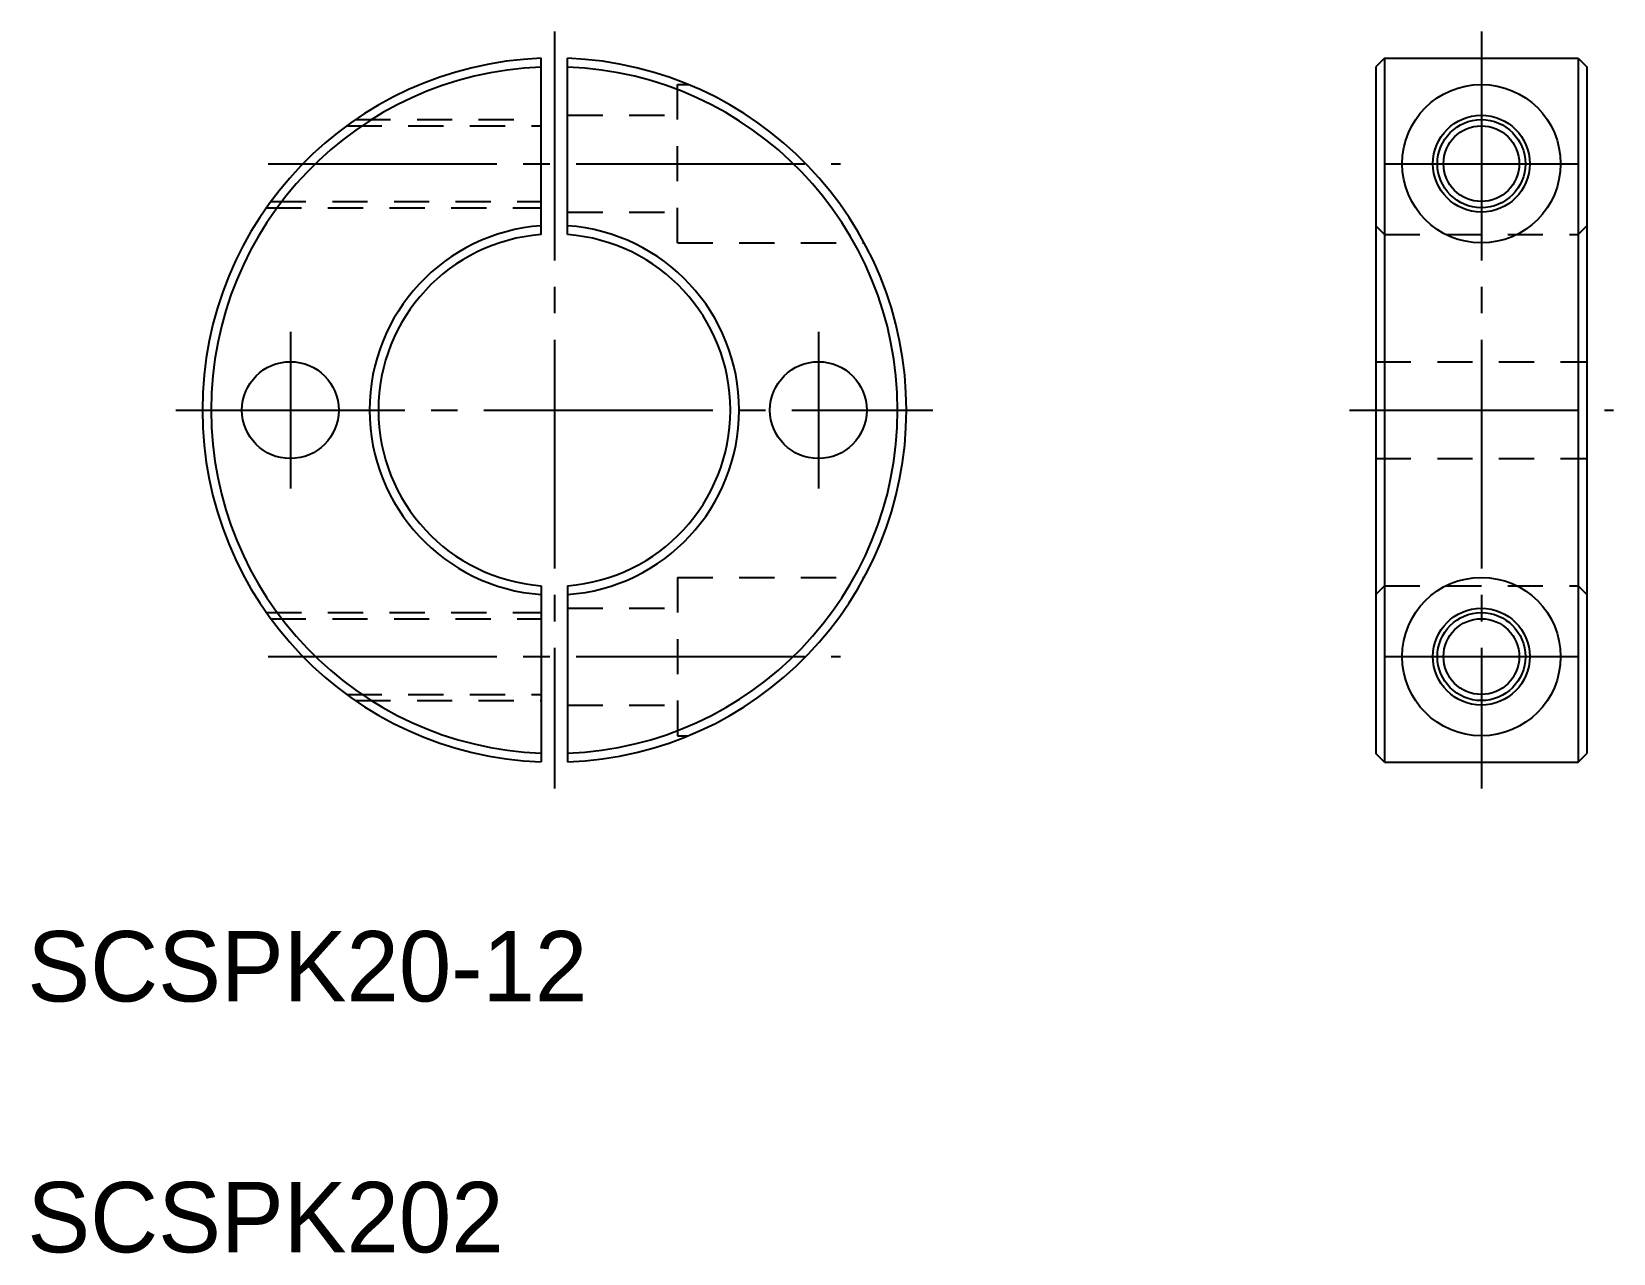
# Model space of a CAD drawing. Extents: x 74.7 to 164.6, y 193.9 to 263.3.
import ezdxf

# ---------------------------------------------------------------- set-up
doc = ezdxf.new("R2010")
doc.units = 0
doc.linetypes.add('CENTER', pattern=[17.5, 13, -1.5, 1.5, -1.5])
doc.linetypes.add('DASHED', pattern=[3.5, 2, -1.5])
doc.layers.get('0').update_dxf_attribs({"linetype": 'CONTINUOUS'})
doc.layers.add('CENTER', color=1, linetype='CENTER')

msp = doc.modelspace()

# ---------------------------------------------------------------- linework, layer by layer
at = {"color": 7, "linetype": 'CONTINUOUS'}
for p, q in [((103.675, 251.814), (103.675, 261.828)), ((105.175, 251.814), (105.175, 261.828)), ((151.591, 261.843), (151.091, 261.343)), ((151.591, 261.843), (162.591, 261.843)), ((151.591, 261.843), (151.591, 221.843)), ((162.591, 261.843), (162.591, 221.843)), ((162.591, 261.843), (163.091, 261.343)), ((151.091, 261.343), (151.091, 222.343)), ((163.091, 261.343), (163.091, 222.343)), ((103.675, 231.871), (103.675, 221.857)), ((105.175, 231.871), (105.175, 221.857)), ((151.591, 221.843), (151.091, 222.343)), ((162.591, 221.843), (163.091, 222.343)), ((151.591, 221.843), (162.591, 221.843))]:
    msp.add_line(p, q, dxfattribs=at)
at = {"color": 3, "linetype": 'DASHED'}
for p, q in [((111.425, 251.343), (111.425, 260.343)), ((111.425, 260.343), (112.024, 260.343)), ((92.627, 257.993), (103.675, 257.993)), ((93.122, 258.343), (103.675, 258.343)), ((105.175, 258.593), (111.425, 258.593)), ((88.313, 253.693), (103.675, 253.693)), ((88.062, 253.343), (103.675, 253.343)), ((105.175, 253.093), (111.425, 253.093)), ((151.091, 252.314), (151.591, 251.814)), ((151.591, 251.814), (162.591, 251.814)), ((162.591, 251.814), (163.091, 252.314)), ((111.425, 251.343), (122.024, 251.343)), ((151.091, 244.593), (163.091, 244.593)), ((151.091, 239.093), (163.091, 239.093)), ((111.425, 232.343), (111.425, 223.343)), ((111.425, 232.343), (122.024, 232.343)), ((151.091, 231.371), (151.591, 231.871)), ((151.591, 231.871), (162.591, 231.871)), ((162.591, 231.871), (163.091, 231.371)), ((88.062, 230.343), (103.675, 230.343)), ((105.175, 230.593), (111.425, 230.593)), ((88.313, 229.993), (103.675, 229.993)), ((92.627, 225.693), (103.675, 225.693)), ((93.122, 225.343), (103.675, 225.343)), ((105.175, 225.093), (111.425, 225.093)), ((111.425, 223.343), (112.024, 223.343))]:
    msp.add_line(p, q, dxfattribs=at)
for p, q in [((103.675, 229.367), (103.675, 229.367)), ((103.675, 226.864), (103.675, 226.864))]:
    msp.add_line(p, q)
for centre, radius in [((157.091, 255.843), 4.5), ((157.091, 255.843), 2.15), ((89.425, 241.843), 2.75), ((119.425, 241.843), 2.75), ((157.091, 227.843), 4.5), ((157.091, 227.843), 2.15)]:
    msp.add_circle(centre, radius)
at = {"color": 7, "linetype": 'CONTINUOUS'}
for centre in [(157.091, 255.843), (157.091, 227.843)]:
    msp.add_circle(centre, 2.75, dxfattribs=at)
at = {"color": 3, "linetype": 'CONTINUOUS'}
for centre in [(157.091, 255.843), (157.091, 227.843)]:
    msp.add_circle(centre, 2.5, dxfattribs=at)
at = {"color": 7, "linetype": 'CONTINUOUS'}
for radius, start, end in [(20, 92.14909, 267.8509), (20, 272.1491, 87.8509), (19.5, 92.20423, 267.79576), (19.5, 272.20423, 87.79577), (10.5, 94.09604, 265.90396), (10, 94.30122, 265.69878), (10.5, 274.09604, 85.90396), (10, 274.30122, 85.69878)]:
    msp.add_arc((104.425, 241.843), radius, start, end, dxfattribs=at)
at = {"layer": 'CENTER', "color": 1, "linetype": 'CENTER'}
for p, q in [((104.425, 263.343), (104.425, 220.343)), ((157.091, 263.343), (157.091, 220.343)), ((88.159, 255.843), (120.69, 255.843)), ((151.591, 255.843), (162.591, 255.843)), ((89.425, 246.29), (89.425, 237.395)), ((119.425, 246.29), (119.425, 237.395)), ((82.925, 241.843), (125.925, 241.843)), ((149.591, 241.843), (164.591, 241.843)), ((88.159, 227.843), (120.69, 227.843)), ((151.591, 227.843), (162.591, 227.843))]:
    msp.add_line(p, q, dxfattribs=at)

# ---------------------------------------------------------------- texts
for s, p in [('SCSPK20-12', (74.482, 208.255)), ('SCSPK202', (74.482, 194.004))]:
    msp.add_text(s, height=4).set_placement(p)

doc.saveas('drawing.dxf')
